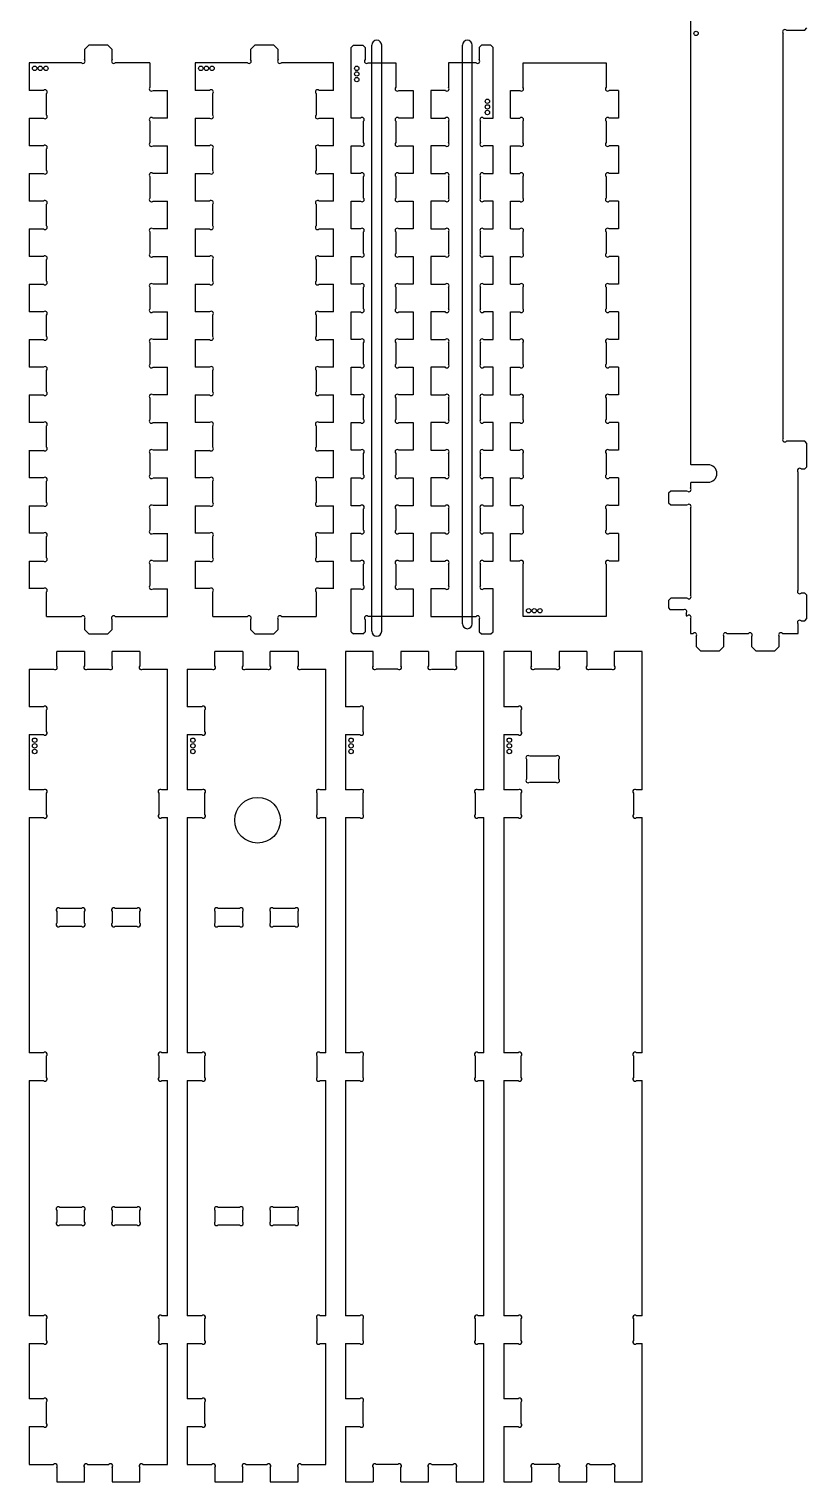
# Model space of a CAD drawing. Header units: inches. Extents: x 3.8 to 27, y 0.2 to 46.7.
# Drawn here: x 15.91 to 26.97, y 0.16 to 20.83 of the extents above; entities that cross this region are included whole.
import ezdxf

# ---------------------------------------------------------------- set-up
doc = ezdxf.new("R2010")
doc.units = ezdxf.units.IN
doc.header["$MEASUREMENT"] = 0

msp = doc.modelspace()

# ---------------------------------------------------------------- linework, layer by layer
at = {"color": 7, "linetype": 'Continuous', "lineweight": 25}
for p, q in [((25.315, 21.134), (25.315, 14.639)), ((26.635, 15.007), (26.635, 20.766)), ((26.679, 20.81), (26.94, 20.81)), ((26.94, 20.81), (26.971, 20.841)), ((16.759, 20.597), (16.697, 20.534)), ((16.697, 20.534), (16.697, 20.391)), ((17.028, 20.597), (16.759, 20.597)), ((17.09, 20.534), (17.028, 20.597)), ((17.09, 20.391), (17.09, 20.534)), ((19.121, 20.597), (19.059, 20.534)), ((19.059, 20.534), (19.059, 20.391)), ((19.39, 20.597), (19.121, 20.597)), ((19.453, 20.534), (19.39, 20.597)), ((19.453, 20.391), (19.453, 20.534)), ((20.521, 20.597), (20.49, 20.565)), ((20.49, 19.559), (20.49, 20.565)), ((20.521, 20.597), (20.656, 20.597)), ((20.687, 20.565), (20.656, 20.597)), ((20.687, 20.565), (20.687, 20.391)), ((22.341, 20.597), (22.31, 20.565)), ((22.31, 20.565), (22.31, 20.391)), ((22.475, 20.597), (22.341, 20.597)), ((22.507, 20.565), (22.475, 20.597)), ((22.507, 19.559), (22.507, 20.565)), ((15.909, 20.347), (15.909, 19.953)), ((16.653, 20.347), (15.909, 20.347)), ((17.628, 20.347), (17.135, 20.347)), ((17.628, 20.347), (17.628, 19.997)), ((19.015, 20.347), (18.272, 20.347)), ((18.272, 20.347), (18.272, 19.953)), ((20.24, 20.347), (19.497, 20.347)), ((20.24, 19.953), (20.24, 20.347)), ((20.731, 20.347), (21.123, 20.347)), ((21.123, 20.347), (21.123, 19.997)), ((21.873, 20.347), (21.873, 19.997)), ((22.266, 20.347), (21.873, 20.347)), ((22.934, 19.997), (22.934, 20.347)), ((22.934, 20.347), (24.115, 20.347)), ((24.115, 20.347), (24.115, 19.997)), ((15.91, 19.953), (15.909, 19.953)), ((16.116, 19.953), (15.91, 19.953)), ((15.91, 19.953), (15.91, 19.953)), ((16.159, 19.603), (16.159, 19.909)), ((17.672, 19.952), (17.877, 19.952)), ((17.877, 19.952), (17.877, 19.953)), ((17.877, 19.953), (17.878, 19.953)), ((17.878, 19.559), (17.878, 19.953)), ((18.272, 19.953), (18.272, 19.953)), ((18.272, 19.953), (18.272, 19.953)), ((18.478, 19.953), (18.272, 19.953)), ((18.522, 19.603), (18.522, 19.909)), ((19.99, 19.909), (19.99, 19.603)), ((20.24, 19.953), (20.034, 19.953)), ((20.24, 19.953), (20.24, 19.953)), ((20.24, 19.953), (20.24, 19.953)), ((21.168, 19.953), (21.373, 19.953)), ((21.373, 19.953), (21.373, 19.559)), ((21.623, 19.953), (21.623, 19.559)), ((21.829, 19.953), (21.623, 19.953)), ((22.757, 19.952), (22.89, 19.952)), ((22.757, 19.56), (22.757, 19.952)), ((24.291, 19.952), (24.158, 19.952)), ((24.291, 19.952), (24.291, 19.56)), ((15.909, 19.559), (15.91, 19.559)), ((15.909, 19.559), (15.909, 19.165)), ((15.91, 19.559), (15.91, 19.559)), ((15.91, 19.559), (16.116, 19.559)), ((17.628, 19.515), (17.628, 19.21)), ((17.877, 19.56), (17.672, 19.56)), ((17.877, 19.559), (17.877, 19.56)), ((17.878, 19.559), (17.877, 19.559)), ((18.272, 19.559), (18.272, 19.165)), ((18.272, 19.559), (18.272, 19.559)), ((18.272, 19.559), (18.478, 19.559)), ((18.272, 19.559), (18.272, 19.559)), ((20.034, 19.559), (20.24, 19.559)), ((20.24, 19.559), (20.24, 19.559)), ((20.24, 19.165), (20.24, 19.559)), ((20.24, 19.559), (20.24, 19.559)), ((20.623, 19.559), (20.49, 19.559)), ((20.667, 19.21), (20.667, 19.515)), ((21.123, 19.515), (21.123, 19.21)), ((21.373, 19.559), (21.168, 19.559)), ((21.623, 19.559), (21.829, 19.559)), ((21.873, 19.515), (21.873, 19.21)), ((22.33, 19.21), (22.33, 19.515)), ((22.374, 19.559), (22.507, 19.559)), ((22.757, 19.56), (22.89, 19.56)), ((22.934, 19.21), (22.934, 19.515)), ((24.115, 19.515), (24.115, 19.21)), ((24.291, 19.56), (24.158, 19.56)), ((15.91, 19.165), (15.909, 19.165)), ((16.116, 19.166), (15.91, 19.166)), ((15.91, 19.166), (15.91, 19.165)), ((16.159, 18.816), (16.159, 19.121)), ((17.672, 19.165), (17.877, 19.165)), ((17.877, 19.165), (17.877, 19.165)), ((17.877, 19.165), (17.878, 19.165)), ((17.878, 18.772), (17.878, 19.165)), ((18.478, 19.166), (18.272, 19.166)), ((18.272, 19.166), (18.272, 19.165)), ((18.272, 19.165), (18.272, 19.165)), ((18.522, 18.816), (18.522, 19.121)), ((19.99, 19.121), (19.99, 18.816)), ((20.24, 19.166), (20.034, 19.166)), ((20.24, 19.165), (20.24, 19.166)), ((20.24, 19.165), (20.24, 19.165)), ((20.49, 18.772), (20.49, 19.165)), ((20.49, 19.165), (20.623, 19.165)), ((21.168, 19.165), (21.373, 19.165)), ((21.373, 19.165), (21.373, 18.772)), ((21.623, 19.165), (21.623, 18.772)), ((21.829, 19.165), (21.623, 19.165)), ((22.507, 19.165), (22.374, 19.165)), ((22.507, 18.772), (22.507, 19.165)), ((22.757, 19.165), (22.89, 19.165)), ((22.757, 18.772), (22.757, 19.165)), ((24.291, 19.165), (24.158, 19.165)), ((24.291, 19.165), (24.291, 18.772)), ((15.909, 18.772), (15.91, 18.772)), ((15.909, 18.772), (15.909, 18.378)), ((15.91, 18.772), (15.91, 18.771)), ((15.91, 18.771), (16.116, 18.771)), ((17.628, 18.728), (17.628, 18.422)), ((17.877, 18.772), (17.672, 18.772)), ((17.878, 18.772), (17.877, 18.772)), ((17.877, 18.772), (17.877, 18.772)), ((18.272, 18.772), (18.272, 18.378)), ((18.272, 18.772), (18.272, 18.772)), ((18.272, 18.772), (18.272, 18.771)), ((18.272, 18.771), (18.478, 18.771)), ((20.034, 18.771), (20.24, 18.771)), ((20.24, 18.772), (20.24, 18.772)), ((20.24, 18.378), (20.24, 18.772)), ((20.24, 18.771), (20.24, 18.772)), ((20.623, 18.772), (20.49, 18.772)), ((20.667, 18.422), (20.667, 18.728)), ((21.123, 18.728), (21.123, 18.422)), ((21.373, 18.772), (21.168, 18.772)), ((21.623, 18.772), (21.829, 18.772)), ((21.873, 18.728), (21.873, 18.422)), ((22.33, 18.422), (22.33, 18.728)), ((22.374, 18.772), (22.507, 18.772)), ((22.757, 18.772), (22.89, 18.772)), ((22.934, 18.422), (22.934, 18.728)), ((24.115, 18.728), (24.115, 18.422)), ((24.291, 18.772), (24.158, 18.772)), ((15.91, 18.378), (15.909, 18.378)), ((16.116, 18.379), (15.91, 18.379)), ((15.91, 18.379), (15.91, 18.378)), ((16.159, 18.029), (16.159, 18.334)), ((17.672, 18.378), (17.877, 18.378)), ((17.877, 18.378), (17.877, 18.378)), ((17.877, 18.378), (17.878, 18.378)), ((17.878, 17.984), (17.878, 18.378)), ((18.478, 18.379), (18.272, 18.379)), ((18.272, 18.379), (18.272, 18.378)), ((18.272, 18.378), (18.272, 18.378)), ((18.522, 18.029), (18.522, 18.334)), ((19.99, 18.334), (19.99, 18.029)), ((20.24, 18.379), (20.034, 18.379)), ((20.24, 18.378), (20.24, 18.379)), ((20.24, 18.378), (20.24, 18.378)), ((20.49, 18.378), (20.623, 18.378)), ((20.49, 17.984), (20.49, 18.378)), ((21.168, 18.378), (21.373, 18.378)), ((21.373, 18.378), (21.373, 17.984)), ((21.623, 18.378), (21.623, 17.984)), ((21.829, 18.378), (21.623, 18.378)), ((22.507, 18.378), (22.374, 18.378)), ((22.507, 17.984), (22.507, 18.378)), ((22.757, 18.378), (22.89, 18.378)), ((22.757, 17.985), (22.757, 18.378)), ((24.291, 18.378), (24.158, 18.378)), ((24.291, 18.378), (24.291, 17.985)), ((15.909, 17.984), (15.91, 17.984)), ((15.909, 17.984), (15.909, 17.591)), ((15.91, 17.984), (15.91, 17.984)), ((15.91, 17.984), (16.116, 17.984)), ((17.877, 17.985), (17.672, 17.985)), ((17.877, 17.984), (17.877, 17.985)), ((17.878, 17.984), (17.877, 17.984)), ((18.272, 17.984), (18.272, 17.591)), ((18.272, 17.984), (18.272, 17.984)), ((18.272, 17.984), (18.478, 17.984)), ((18.272, 17.984), (18.272, 17.984)), ((20.034, 17.984), (20.24, 17.984)), ((20.24, 17.984), (20.24, 17.984)), ((20.24, 17.591), (20.24, 17.984)), ((20.24, 17.984), (20.24, 17.984)), ((20.623, 17.984), (20.49, 17.984)), ((21.373, 17.984), (21.168, 17.984)), ((21.623, 17.984), (21.829, 17.984)), ((22.374, 17.984), (22.507, 17.984)), ((22.757, 17.985), (22.89, 17.985)), ((24.291, 17.985), (24.158, 17.985)), ((17.628, 17.94), (17.628, 17.635)), ((20.667, 17.635), (20.667, 17.94)), ((21.123, 17.94), (21.123, 17.635)), ((21.873, 17.94), (21.873, 17.635)), ((22.33, 17.635), (22.33, 17.94)), ((22.934, 17.635), (22.934, 17.94)), ((24.115, 17.94), (24.115, 17.635)), ((15.91, 17.591), (15.909, 17.591)), ((16.116, 17.591), (15.91, 17.591)), ((15.91, 17.591), (15.91, 17.591)), ((17.672, 17.59), (17.877, 17.59)), ((17.877, 17.59), (17.877, 17.591)), ((17.877, 17.591), (17.878, 17.591)), ((17.878, 17.197), (17.878, 17.591)), ((18.478, 17.591), (18.272, 17.591)), ((18.272, 17.591), (18.272, 17.591)), ((18.272, 17.591), (18.272, 17.591)), ((20.24, 17.591), (20.034, 17.591)), ((20.24, 17.591), (20.24, 17.591)), ((20.24, 17.591), (20.24, 17.591)), ((20.49, 17.197), (20.49, 17.591)), ((20.49, 17.591), (20.623, 17.591)), ((21.168, 17.591), (21.373, 17.591)), ((21.373, 17.591), (21.373, 17.197)), ((21.623, 17.591), (21.623, 17.197)), ((21.829, 17.591), (21.623, 17.591)), ((22.507, 17.591), (22.374, 17.591)), ((22.507, 17.197), (22.507, 17.591)), ((22.757, 17.59), (22.89, 17.59)), ((22.757, 17.197), (22.757, 17.59)), ((24.291, 17.59), (24.158, 17.59)), ((24.291, 17.59), (24.291, 17.197)), ((16.159, 17.241), (16.159, 17.546)), ((18.522, 17.241), (18.522, 17.546)), ((19.99, 17.546), (19.99, 17.241)), ((15.909, 17.197), (15.91, 17.197)), ((15.909, 17.197), (15.909, 16.803)), ((15.91, 17.197), (15.91, 17.196)), ((15.91, 17.196), (16.116, 17.196)), ((17.628, 17.153), (17.628, 16.847)), ((17.877, 17.197), (17.672, 17.197)), ((17.878, 17.197), (17.877, 17.197)), ((17.877, 17.197), (17.877, 17.197)), ((18.272, 17.197), (18.272, 16.803)), ((18.272, 17.197), (18.272, 17.197)), ((18.272, 17.197), (18.272, 17.196)), ((18.272, 17.196), (18.478, 17.196)), ((20.034, 17.196), (20.24, 17.196)), ((20.24, 16.803), (20.24, 17.197)), ((20.24, 17.196), (20.24, 17.197)), ((20.24, 17.197), (20.24, 17.197)), ((20.623, 17.197), (20.49, 17.197)), ((20.667, 16.847), (20.667, 17.153)), ((21.123, 17.153), (21.123, 16.847)), ((21.373, 17.197), (21.168, 17.197)), ((21.623, 17.197), (21.829, 17.197)), ((21.873, 17.153), (21.873, 16.847)), ((22.33, 16.847), (22.33, 17.153)), ((22.374, 17.197), (22.507, 17.197)), ((22.757, 17.197), (22.89, 17.197)), ((22.934, 16.847), (22.934, 17.153)), ((24.115, 17.153), (24.115, 16.847)), ((24.291, 17.197), (24.158, 17.197)), ((15.91, 16.803), (15.909, 16.803)), ((15.91, 16.804), (15.91, 16.803)), ((16.116, 16.804), (15.91, 16.804)), ((16.159, 16.454), (16.159, 16.759)), ((17.672, 16.803), (17.877, 16.803)), ((17.877, 16.803), (17.878, 16.803)), ((17.877, 16.803), (17.877, 16.803)), ((17.878, 16.41), (17.878, 16.803)), ((18.478, 16.804), (18.272, 16.804)), ((18.272, 16.804), (18.272, 16.803)), ((18.272, 16.803), (18.272, 16.803)), ((18.522, 16.454), (18.522, 16.759)), ((19.99, 16.759), (19.99, 16.454)), ((20.24, 16.804), (20.034, 16.804)), ((20.24, 16.803), (20.24, 16.804)), ((20.24, 16.803), (20.24, 16.803)), ((20.49, 16.803), (20.623, 16.803)), ((20.49, 16.41), (20.49, 16.803)), ((21.168, 16.803), (21.373, 16.803)), ((21.373, 16.803), (21.373, 16.41)), ((21.623, 16.803), (21.623, 16.41)), ((21.829, 16.803), (21.623, 16.803)), ((22.507, 16.803), (22.374, 16.803)), ((22.507, 16.41), (22.507, 16.803)), ((22.757, 16.803), (22.89, 16.803)), ((22.757, 16.41), (22.757, 16.803)), ((24.291, 16.803), (24.158, 16.803)), ((24.291, 16.803), (24.291, 16.41)), ((15.909, 16.41), (15.909, 16.016)), ((15.909, 16.41), (15.91, 16.41)), ((15.91, 16.41), (15.91, 16.409)), ((15.91, 16.409), (16.116, 16.409)), ((17.628, 16.365), (17.628, 16.06)), ((17.877, 16.41), (17.672, 16.41)), ((17.877, 16.41), (17.877, 16.41)), ((17.878, 16.41), (17.877, 16.41)), ((18.272, 16.41), (18.272, 16.016)), ((18.272, 16.41), (18.272, 16.41)), ((18.272, 16.41), (18.272, 16.409)), ((18.272, 16.409), (18.478, 16.409)), ((20.034, 16.409), (20.24, 16.409)), ((20.24, 16.41), (20.24, 16.41)), ((20.24, 16.016), (20.24, 16.41)), ((20.24, 16.409), (20.24, 16.41)), ((20.623, 16.41), (20.49, 16.41)), ((20.667, 16.06), (20.667, 16.365)), ((21.123, 16.365), (21.123, 16.06)), ((21.373, 16.41), (21.168, 16.41)), ((21.623, 16.41), (21.829, 16.41)), ((21.873, 16.365), (21.873, 16.06)), ((22.33, 16.06), (22.33, 16.365)), ((22.374, 16.41), (22.507, 16.41)), ((22.757, 16.41), (22.89, 16.41)), ((22.934, 16.06), (22.934, 16.365)), ((24.115, 16.365), (24.115, 16.06)), ((24.291, 16.41), (24.158, 16.41)), ((15.91, 16.016), (15.909, 16.016)), ((16.116, 16.016), (15.91, 16.016)), ((15.91, 16.016), (15.91, 16.016)), ((16.159, 15.666), (16.159, 15.972)), ((17.672, 16.015), (17.877, 16.015)), ((17.877, 16.015), (17.877, 16.016)), ((17.877, 16.016), (17.878, 16.016)), ((17.878, 15.622), (17.878, 16.016)), ((18.272, 16.016), (18.272, 16.016)), ((18.478, 16.016), (18.272, 16.016)), ((18.272, 16.016), (18.272, 16.016)), ((18.522, 15.666), (18.522, 15.972)), ((19.99, 15.972), (19.99, 15.666)), ((20.24, 16.016), (20.034, 16.016)), ((20.24, 16.016), (20.24, 16.016)), ((20.24, 16.016), (20.24, 16.016)), ((20.49, 16.016), (20.623, 16.016)), ((20.49, 15.622), (20.49, 16.016)), ((21.168, 16.016), (21.373, 16.016)), ((21.373, 16.016), (21.373, 15.622)), ((21.623, 16.016), (21.623, 15.622)), ((21.829, 16.016), (21.623, 16.016)), ((22.507, 16.016), (22.374, 16.016)), ((22.507, 15.622), (22.507, 16.016)), ((22.757, 16.015), (22.89, 16.015)), ((22.757, 15.623), (22.757, 16.015)), ((24.291, 16.015), (24.158, 16.015)), ((24.291, 16.015), (24.291, 15.623)), ((15.909, 15.622), (15.91, 15.622)), ((15.909, 15.622), (15.909, 15.228)), ((15.91, 15.622), (15.91, 15.622)), ((15.91, 15.622), (16.116, 15.622)), ((17.628, 15.578), (17.628, 15.273)), ((17.877, 15.623), (17.672, 15.623)), ((17.877, 15.622), (17.877, 15.623)), ((17.878, 15.622), (17.877, 15.622)), ((18.272, 15.622), (18.272, 15.228)), ((18.272, 15.622), (18.272, 15.622)), ((18.272, 15.622), (18.272, 15.622)), ((18.272, 15.622), (18.478, 15.622)), ((20.034, 15.622), (20.24, 15.622)), ((20.24, 15.622), (20.24, 15.622)), ((20.24, 15.228), (20.24, 15.622)), ((20.24, 15.622), (20.24, 15.622)), ((20.623, 15.622), (20.49, 15.622)), ((20.667, 15.273), (20.667, 15.578)), ((21.123, 15.578), (21.123, 15.273)), ((21.373, 15.622), (21.168, 15.622)), ((21.623, 15.622), (21.829, 15.622)), ((21.873, 15.578), (21.873, 15.273)), ((22.33, 15.273), (22.33, 15.578)), ((22.374, 15.622), (22.507, 15.622)), ((22.757, 15.623), (22.89, 15.623)), ((22.934, 15.273), (22.934, 15.578)), ((24.115, 15.578), (24.115, 15.273)), ((24.291, 15.623), (24.158, 15.623)), ((15.91, 15.228), (15.909, 15.228)), ((16.116, 15.229), (15.91, 15.229)), ((15.91, 15.229), (15.91, 15.228)), ((16.159, 14.879), (16.159, 15.184)), ((17.672, 15.228), (17.877, 15.228)), ((17.877, 15.228), (17.877, 15.228)), ((17.877, 15.228), (17.878, 15.228)), ((17.878, 14.835), (17.878, 15.228)), ((18.478, 15.229), (18.272, 15.229)), ((18.272, 15.229), (18.272, 15.228)), ((18.272, 15.228), (18.272, 15.228)), ((18.522, 14.879), (18.522, 15.184)), ((19.99, 15.184), (19.99, 14.879)), ((20.24, 15.229), (20.034, 15.229)), ((20.24, 15.228), (20.24, 15.229)), ((20.24, 15.228), (20.24, 15.228)), ((20.49, 14.835), (20.49, 15.228)), ((20.49, 15.228), (20.623, 15.228)), ((21.168, 15.228), (21.373, 15.228)), ((21.373, 15.228), (21.373, 14.835)), ((21.623, 15.228), (21.623, 14.835)), ((21.829, 15.228), (21.623, 15.228)), ((22.507, 15.228), (22.374, 15.228)), ((22.507, 14.835), (22.507, 15.228)), ((22.757, 15.228), (22.89, 15.228)), ((22.757, 14.835), (22.757, 15.228)), ((24.291, 15.228), (24.158, 15.228)), ((24.291, 15.228), (24.291, 14.835)), ((26.94, 14.963), (26.679, 14.963)), ((26.971, 14.932), (26.94, 14.963)), ((26.971, 14.6), (26.971, 14.932)), ((15.909, 14.835), (15.91, 14.835)), ((15.909, 14.835), (15.909, 14.441)), ((15.91, 14.835), (15.91, 14.834)), ((15.91, 14.834), (16.116, 14.834)), ((17.628, 14.791), (17.628, 14.485)), ((17.877, 14.835), (17.672, 14.835)), ((17.878, 14.835), (17.877, 14.835)), ((17.877, 14.835), (17.877, 14.835)), ((18.272, 14.835), (18.272, 14.441)), ((18.272, 14.835), (18.272, 14.835)), ((18.272, 14.835), (18.272, 14.834)), ((18.272, 14.834), (18.478, 14.834)), ((20.034, 14.834), (20.24, 14.834)), ((20.24, 14.835), (20.24, 14.835)), ((20.24, 14.441), (20.24, 14.835)), ((20.24, 14.834), (20.24, 14.835)), ((20.623, 14.835), (20.49, 14.835)), ((20.667, 14.485), (20.667, 14.791)), ((21.123, 14.791), (21.123, 14.485)), ((21.373, 14.835), (21.168, 14.835)), ((21.623, 14.835), (21.829, 14.835)), ((21.873, 14.791), (21.873, 14.485)), ((22.33, 14.485), (22.33, 14.791)), ((22.374, 14.835), (22.507, 14.835)), ((22.757, 14.835), (22.89, 14.835)), ((22.934, 14.485), (22.934, 14.791)), ((24.115, 14.791), (24.115, 14.485)), ((24.291, 14.835), (24.158, 14.835)), ((25.565, 14.629), (25.325, 14.629)), ((26.846, 12.847), (26.846, 14.525)), ((26.89, 14.569), (26.94, 14.569)), ((26.94, 14.569), (26.971, 14.6)), ((15.91, 14.441), (15.909, 14.441)), ((16.116, 14.442), (15.91, 14.442)), ((15.91, 14.442), (15.91, 14.441)), ((16.159, 14.092), (16.159, 14.397)), ((17.672, 14.441), (17.877, 14.441)), ((17.877, 14.441), (17.877, 14.441)), ((17.877, 14.441), (17.878, 14.441)), ((17.878, 14.047), (17.878, 14.441)), ((18.478, 14.442), (18.272, 14.442)), ((18.272, 14.442), (18.272, 14.441)), ((18.272, 14.441), (18.272, 14.441)), ((18.522, 14.092), (18.522, 14.397)), ((19.99, 14.397), (19.99, 14.092)), ((20.24, 14.442), (20.034, 14.442)), ((20.24, 14.441), (20.24, 14.442)), ((20.24, 14.441), (20.24, 14.441)), ((20.49, 14.047), (20.49, 14.441)), ((20.49, 14.441), (20.623, 14.441)), ((21.168, 14.441), (21.373, 14.441)), ((21.373, 14.441), (21.373, 14.047)), ((21.623, 14.441), (21.623, 14.047)), ((21.829, 14.441), (21.623, 14.441)), ((22.507, 14.441), (22.374, 14.441)), ((22.507, 14.047), (22.507, 14.441)), ((22.757, 14.441), (22.89, 14.441)), ((22.757, 14.048), (22.757, 14.441)), ((24.291, 14.441), (24.158, 14.441)), ((24.291, 14.441), (24.291, 14.048)), ((25.315, 14.369), (25.315, 14.299)), ((25.325, 14.379), (25.565, 14.379)), ((25.034, 14.254), (25.003, 14.223)), ((25.003, 14.223), (25.003, 14.089)), ((25.003, 14.089), (25.034, 14.058)), ((25.27, 14.254), (25.034, 14.254)), ((25.034, 14.058), (25.27, 14.058)), ((15.909, 14.047), (15.91, 14.047)), ((15.909, 14.047), (15.909, 13.654)), ((15.91, 14.047), (15.91, 14.047)), ((15.91, 14.047), (16.116, 14.047)), ((17.628, 14.003), (17.628, 13.698)), ((17.877, 14.048), (17.672, 14.048)), ((17.877, 14.047), (17.877, 14.048)), ((17.878, 14.047), (17.877, 14.047)), ((18.272, 14.047), (18.272, 13.654)), ((18.272, 14.047), (18.272, 14.047)), ((18.272, 14.047), (18.272, 14.047)), ((18.272, 14.047), (18.478, 14.047)), ((20.034, 14.047), (20.24, 14.047)), ((20.24, 14.047), (20.24, 14.047)), ((20.24, 13.654), (20.24, 14.047)), ((20.24, 14.047), (20.24, 14.047)), ((20.623, 14.047), (20.49, 14.047)), ((20.667, 13.698), (20.667, 14.003)), ((21.123, 14.003), (21.123, 13.698)), ((21.373, 14.047), (21.168, 14.047)), ((21.623, 14.047), (21.829, 14.047)), ((21.873, 14.003), (21.873, 13.698)), ((22.33, 13.698), (22.33, 14.003)), ((22.374, 14.047), (22.507, 14.047)), ((22.757, 14.048), (22.89, 14.048)), ((22.934, 13.698), (22.934, 14.003)), ((24.115, 14.003), (24.115, 13.698)), ((24.291, 14.048), (24.158, 14.048)), ((25.315, 14.013), (25.315, 12.775)), ((15.91, 13.654), (15.909, 13.654)), ((15.91, 13.654), (15.91, 13.654)), ((16.116, 13.654), (15.91, 13.654)), ((17.672, 13.653), (17.877, 13.653)), ((17.877, 13.653), (17.877, 13.654)), ((17.877, 13.654), (17.878, 13.654)), ((17.878, 13.26), (17.878, 13.654)), ((18.272, 13.654), (18.272, 13.654)), ((18.272, 13.654), (18.272, 13.654)), ((18.478, 13.654), (18.272, 13.654)), ((20.24, 13.654), (20.034, 13.654)), ((20.24, 13.654), (20.24, 13.654)), ((20.24, 13.654), (20.24, 13.654)), ((20.49, 13.26), (20.49, 13.654)), ((20.49, 13.654), (20.623, 13.654)), ((21.168, 13.654), (21.373, 13.654)), ((21.373, 13.654), (21.373, 13.26)), ((21.623, 13.654), (21.623, 13.26)), ((21.829, 13.654), (21.623, 13.654)), ((22.507, 13.654), (22.374, 13.654)), ((22.507, 13.26), (22.507, 13.654)), ((22.757, 13.653), (22.89, 13.653)), ((22.757, 13.26), (22.757, 13.653)), ((24.291, 13.653), (24.158, 13.653)), ((24.291, 13.653), (24.291, 13.26)), ((16.159, 13.304), (16.159, 13.609)), ((18.522, 13.304), (18.522, 13.609)), ((19.99, 13.609), (19.99, 13.304)), ((15.909, 13.26), (15.91, 13.26)), ((15.909, 13.26), (15.909, 12.866)), ((15.91, 13.26), (15.91, 13.259)), ((15.91, 13.259), (16.116, 13.259)), ((17.877, 13.26), (17.672, 13.26)), ((17.878, 13.26), (17.877, 13.26)), ((17.877, 13.26), (17.877, 13.26)), ((18.272, 13.26), (18.272, 12.866)), ((18.272, 13.26), (18.272, 13.26)), ((18.272, 13.26), (18.272, 13.259)), ((18.272, 13.259), (18.478, 13.259)), ((20.034, 13.259), (20.24, 13.259)), ((20.24, 13.26), (20.24, 13.26)), ((20.24, 12.866), (20.24, 13.26)), ((20.24, 13.259), (20.24, 13.26)), ((20.623, 13.26), (20.49, 13.26)), ((21.373, 13.26), (21.168, 13.26)), ((21.623, 13.26), (21.829, 13.26)), ((22.374, 13.26), (22.507, 13.26)), ((22.889, 13.26), (22.757, 13.26)), ((24.291, 13.26), (24.159, 13.26)), ((17.628, 13.216), (17.628, 12.91)), ((20.667, 12.91), (20.667, 13.216)), ((21.123, 13.216), (21.123, 12.91)), ((21.873, 13.216), (21.873, 12.91)), ((22.33, 12.91), (22.33, 13.216)), ((22.934, 12.473), (22.934, 13.216)), ((24.115, 13.216), (24.115, 12.473)), ((15.91, 12.866), (15.909, 12.866)), ((16.116, 12.867), (15.91, 12.867)), ((15.91, 12.867), (15.91, 12.866)), ((16.159, 12.473), (16.159, 12.822)), ((17.672, 12.866), (17.877, 12.866)), ((17.877, 12.866), (17.877, 12.866)), ((17.877, 12.866), (17.878, 12.866)), ((17.878, 12.473), (17.878, 12.866)), ((18.478, 12.867), (18.272, 12.867)), ((18.272, 12.867), (18.272, 12.866)), ((18.272, 12.866), (18.272, 12.866)), ((18.522, 12.473), (18.522, 12.822)), ((19.99, 12.822), (19.99, 12.473)), ((20.24, 12.867), (20.034, 12.867)), ((20.24, 12.866), (20.24, 12.867)), ((20.24, 12.866), (20.24, 12.866)), ((20.49, 12.254), (20.49, 12.866)), ((20.49, 12.866), (20.623, 12.866)), ((21.168, 12.866), (21.373, 12.866)), ((21.373, 12.866), (21.373, 12.473)), ((21.623, 12.866), (21.623, 12.473)), ((21.829, 12.866), (21.623, 12.866)), ((22.507, 12.866), (22.374, 12.866)), ((22.507, 12.254), (22.507, 12.866)), ((25.034, 12.731), (25.003, 12.7)), ((25.003, 12.7), (25.003, 12.592)), ((25.27, 12.731), (25.034, 12.731)), ((26.94, 12.803), (26.89, 12.803)), ((26.971, 12.772), (26.94, 12.803)), ((26.971, 12.44), (26.971, 12.772)), ((16.159, 12.473), (16.653, 12.473)), ((16.697, 12.428), (16.697, 12.285)), ((17.09, 12.285), (17.09, 12.428)), ((17.135, 12.473), (17.878, 12.473)), ((18.522, 12.473), (19.015, 12.473)), ((19.059, 12.428), (19.059, 12.285)), ((19.453, 12.285), (19.453, 12.428)), ((19.497, 12.473), (19.99, 12.473)), ((20.687, 12.428), (20.687, 12.254)), ((21.373, 12.473), (20.731, 12.473)), ((21.623, 12.473), (22.266, 12.473)), ((22.31, 12.428), (22.31, 12.254)), ((24.115, 12.473), (22.934, 12.473)), ((25.003, 12.592), (25.028, 12.567)), ((25.217, 12.567), (25.028, 12.567)), ((25.253, 12.516), (25.253, 12.481)), ((25.253, 12.481), (25.27, 12.481)), ((25.315, 12.437), (25.315, 12.231)), ((26.89, 12.409), (26.94, 12.409)), ((26.94, 12.409), (26.971, 12.44)), ((16.697, 12.285), (16.759, 12.223)), ((16.759, 12.223), (17.028, 12.223)), ((17.028, 12.223), (17.09, 12.285)), ((19.059, 12.285), (19.121, 12.223)), ((19.121, 12.223), (19.39, 12.223)), ((19.39, 12.223), (19.453, 12.285)), ((20.49, 12.254), (20.521, 12.223)), ((20.656, 12.223), (20.521, 12.223)), ((20.656, 12.223), (20.687, 12.254)), ((22.31, 12.254), (22.341, 12.223)), ((22.341, 12.223), (22.475, 12.223)), ((22.475, 12.223), (22.507, 12.254)), ((25.315, 12.231), (25.352, 12.231)), ((25.834, 12.231), (26.14, 12.231)), ((26.622, 12.231), (26.846, 12.231)), ((26.846, 12.231), (26.846, 12.365)), ((25.396, 12.187), (25.396, 12.044)), ((25.396, 12.044), (25.459, 11.981)), ((25.728, 11.981), (25.79, 12.044)), ((25.79, 12.044), (25.79, 12.187)), ((26.184, 12.187), (26.184, 12.044)), ((26.184, 12.044), (26.246, 11.981)), ((26.515, 11.981), (26.577, 12.044)), ((26.577, 12.044), (26.577, 12.187)), ((16.303, 11.767), (16.303, 11.973)), ((16.697, 11.973), (16.303, 11.973)), ((16.697, 11.973), (16.697, 11.767)), ((17.09, 11.767), (17.09, 11.973)), ((17.484, 11.973), (17.09, 11.973)), ((17.484, 11.973), (17.484, 11.767)), ((18.553, 11.767), (18.553, 11.973)), ((18.947, 11.973), (18.553, 11.973)), ((18.947, 11.973), (18.947, 11.767)), ((19.34, 11.767), (19.34, 11.973)), ((19.734, 11.973), (19.34, 11.973)), ((19.734, 11.973), (19.734, 11.767)), ((20.409, 11.973), (20.409, 11.185)), ((20.803, 11.973), (20.409, 11.973)), ((20.803, 11.767), (20.803, 11.973)), ((21.59, 11.973), (21.197, 11.973)), ((21.197, 11.973), (21.197, 11.767)), ((21.59, 11.973), (21.59, 11.767)), ((22.378, 11.973), (21.984, 11.973)), ((21.984, 11.767), (21.984, 11.973)), ((22.378, 10.004), (22.378, 11.973)), ((22.659, 11.973), (22.659, 11.185)), ((23.053, 11.973), (22.659, 11.973)), ((23.053, 11.767), (23.053, 11.973)), ((23.447, 11.973), (23.447, 11.767)), ((23.84, 11.973), (23.447, 11.973)), ((23.84, 11.973), (23.84, 11.767)), ((24.234, 11.767), (24.234, 11.973)), ((24.628, 11.973), (24.234, 11.973)), ((24.628, 10.004), (24.628, 11.973)), ((25.459, 11.981), (25.728, 11.981)), ((26.246, 11.981), (26.515, 11.981)), ((15.909, 11.723), (15.909, 11.185)), ((15.909, 11.723), (16.259, 11.723)), ((16.741, 11.723), (17.046, 11.723)), ((17.528, 11.723), (17.878, 11.723)), ((17.878, 10.004), (17.878, 11.723)), ((18.159, 11.723), (18.159, 11.185)), ((18.159, 11.723), (18.509, 11.723)), ((18.991, 11.723), (19.296, 11.723)), ((19.778, 11.723), (20.128, 11.723)), ((20.128, 10.004), (20.128, 11.723)), ((21.153, 11.723), (20.847, 11.723)), ((21.635, 11.723), (21.94, 11.723)), ((23.403, 11.723), (23.097, 11.723)), ((23.885, 11.723), (24.19, 11.723)), ((16.115, 11.185), (15.909, 11.185)), ((18.365, 11.185), (18.159, 11.185)), ((20.615, 11.185), (20.409, 11.185)), ((22.865, 11.185), (22.659, 11.185)), ((16.159, 10.836), (16.159, 11.141)), ((18.409, 10.836), (18.409, 11.141)), ((20.659, 10.836), (20.659, 11.141)), ((22.909, 10.836), (22.909, 11.141)), ((15.909, 10.791), (15.909, 10.004)), ((15.909, 10.791), (16.115, 10.791)), ((18.159, 10.791), (18.159, 10.004)), ((18.159, 10.791), (18.365, 10.791)), ((20.409, 10.791), (20.409, 10.004)), ((20.409, 10.791), (20.615, 10.791)), ((22.659, 10.791), (22.659, 10.004)), ((22.659, 10.791), (22.865, 10.791)), ((22.984, 10.44), (22.984, 10.159)), ((23.4, 10.485), (23.029, 10.485)), ((23.444, 10.159), (23.444, 10.44)), ((16.115, 10.004), (15.909, 10.004)), ((16.159, 9.655), (16.159, 9.96)), ((17.753, 9.96), (17.753, 9.655)), ((17.878, 10.004), (17.797, 10.004)), ((18.365, 10.004), (18.159, 10.004)), ((18.409, 9.655), (18.409, 9.96)), ((20.003, 9.96), (20.003, 9.655)), ((20.128, 10.004), (20.047, 10.004)), ((20.615, 10.004), (20.409, 10.004)), ((20.659, 9.655), (20.659, 9.96)), ((22.253, 9.96), (22.253, 9.655)), ((22.378, 10.004), (22.297, 10.004)), ((22.865, 10.004), (22.659, 10.004)), ((22.909, 9.655), (22.909, 9.96)), ((23.029, 10.115), (23.4, 10.115)), ((24.503, 9.96), (24.503, 9.655)), ((24.628, 10.004), (24.547, 10.004)), ((15.909, 9.61), (15.909, 6.264)), ((15.909, 9.61), (16.115, 9.61)), ((17.797, 9.61), (17.878, 9.61)), ((17.878, 6.264), (17.878, 9.61)), ((18.159, 9.61), (18.159, 6.264)), ((18.159, 9.61), (18.365, 9.61)), ((20.047, 9.61), (20.128, 9.61)), ((20.128, 6.264), (20.128, 9.61)), ((20.409, 9.61), (20.409, 6.264)), ((20.409, 9.61), (20.615, 9.61)), ((22.297, 9.61), (22.378, 9.61)), ((22.378, 6.264), (22.378, 9.61)), ((22.659, 9.61), (22.659, 6.264)), ((22.659, 9.61), (22.865, 9.61)), ((24.547, 9.61), (24.628, 9.61)), ((24.628, 6.264), (24.628, 9.61)), ((16.303, 8.273), (16.303, 8.111)), ((16.653, 8.317), (16.347, 8.317)), ((16.697, 8.111), (16.697, 8.273)), ((17.09, 8.273), (17.09, 8.111)), ((17.44, 8.317), (17.135, 8.317)), ((17.484, 8.111), (17.484, 8.273)), ((18.553, 8.273), (18.553, 8.111)), ((18.903, 8.317), (18.597, 8.317)), ((18.947, 8.111), (18.947, 8.273)), ((19.34, 8.273), (19.34, 8.111)), ((19.69, 8.317), (19.385, 8.317)), ((19.734, 8.111), (19.734, 8.273)), ((16.347, 8.067), (16.653, 8.067)), ((17.135, 8.067), (17.44, 8.067)), ((18.597, 8.067), (18.903, 8.067)), ((19.385, 8.067), (19.69, 8.067)), ((16.115, 6.264), (15.909, 6.264)), ((16.159, 5.914), (16.159, 6.22)), ((17.753, 6.22), (17.753, 5.914)), ((17.878, 6.264), (17.797, 6.264)), ((18.365, 6.264), (18.159, 6.264)), ((18.409, 5.914), (18.409, 6.22)), ((20.003, 6.22), (20.003, 5.914)), ((20.128, 6.264), (20.047, 6.264)), ((20.615, 6.264), (20.409, 6.264)), ((20.659, 5.914), (20.659, 6.22)), ((22.253, 6.22), (22.253, 5.914)), ((22.378, 6.264), (22.297, 6.264)), ((22.865, 6.264), (22.659, 6.264)), ((22.909, 5.914), (22.909, 6.22)), ((24.503, 6.22), (24.503, 5.914)), ((24.628, 6.264), (24.547, 6.264)), ((15.909, 5.87), (15.909, 2.524)), ((15.909, 5.87), (16.115, 5.87)), ((17.797, 5.87), (17.878, 5.87)), ((17.878, 2.524), (17.878, 5.87)), ((18.159, 5.87), (18.159, 2.524)), ((18.159, 5.87), (18.365, 5.87)), ((20.047, 5.87), (20.128, 5.87)), ((20.128, 2.524), (20.128, 5.87)), ((20.409, 5.87), (20.409, 2.524)), ((20.409, 5.87), (20.615, 5.87)), ((22.297, 5.87), (22.378, 5.87)), ((22.378, 2.524), (22.378, 5.87)), ((22.659, 5.87), (22.659, 2.524)), ((22.659, 5.87), (22.865, 5.87)), ((24.547, 5.87), (24.628, 5.87)), ((24.628, 2.524), (24.628, 5.87)), ((16.303, 4.023), (16.303, 3.861)), ((16.653, 4.067), (16.347, 4.067)), ((16.697, 3.861), (16.697, 4.023)), ((17.09, 4.023), (17.09, 3.861)), ((17.44, 4.067), (17.135, 4.067)), ((17.484, 3.861), (17.484, 4.023)), ((18.553, 4.023), (18.553, 3.861)), ((18.903, 4.067), (18.597, 4.067)), ((18.947, 3.861), (18.947, 4.023)), ((19.34, 4.023), (19.34, 3.861)), ((19.69, 4.067), (19.385, 4.067)), ((19.734, 3.861), (19.734, 4.023)), ((16.347, 3.817), (16.653, 3.817)), ((17.135, 3.817), (17.44, 3.817)), ((18.597, 3.817), (18.903, 3.817)), ((19.385, 3.817), (19.69, 3.817)), ((16.115, 2.524), (15.909, 2.524)), ((17.878, 2.524), (17.797, 2.524)), ((18.365, 2.524), (18.159, 2.524)), ((20.128, 2.524), (20.047, 2.524)), ((20.615, 2.524), (20.409, 2.524)), ((22.378, 2.524), (22.297, 2.524)), ((22.865, 2.524), (22.659, 2.524)), ((24.628, 2.524), (24.547, 2.524)), ((16.159, 2.174), (16.159, 2.48)), ((17.753, 2.48), (17.753, 2.174)), ((18.409, 2.174), (18.409, 2.48)), ((20.003, 2.48), (20.003, 2.174)), ((20.659, 2.174), (20.659, 2.48)), ((22.253, 2.48), (22.253, 2.174)), ((22.909, 2.174), (22.909, 2.48)), ((24.503, 2.48), (24.503, 2.174)), ((15.909, 2.13), (15.909, 1.343)), ((15.909, 2.13), (16.115, 2.13)), ((17.797, 2.13), (17.878, 2.13)), ((17.878, 0.411), (17.878, 2.13)), ((18.159, 2.13), (18.159, 1.343)), ((18.159, 2.13), (18.365, 2.13)), ((20.047, 2.13), (20.128, 2.13)), ((20.128, 0.411), (20.128, 2.13)), ((20.409, 2.13), (20.409, 1.343)), ((20.409, 2.13), (20.615, 2.13)), ((22.297, 2.13), (22.378, 2.13)), ((22.378, 0.161), (22.378, 2.13)), ((22.659, 2.13), (22.659, 1.343)), ((22.659, 2.13), (22.865, 2.13)), ((24.547, 2.13), (24.628, 2.13)), ((24.628, 0.161), (24.628, 2.13)), ((16.115, 1.343), (15.909, 1.343)), ((16.159, 0.993), (16.159, 1.298)), ((18.365, 1.343), (18.159, 1.343)), ((18.409, 0.993), (18.409, 1.298)), ((20.615, 1.343), (20.409, 1.343)), ((20.659, 0.993), (20.659, 1.298)), ((22.865, 1.343), (22.659, 1.343)), ((22.909, 0.993), (22.909, 1.298)), ((15.909, 0.949), (15.909, 0.411)), ((15.909, 0.949), (16.115, 0.949)), ((18.159, 0.949), (18.159, 0.411)), ((18.159, 0.949), (18.365, 0.949)), ((20.409, 0.949), (20.409, 0.161)), ((20.409, 0.949), (20.615, 0.949)), ((22.659, 0.949), (22.659, 0.161)), ((22.659, 0.949), (22.865, 0.949)), ((15.909, 0.411), (16.259, 0.411)), ((16.303, 0.367), (16.303, 0.161)), ((16.697, 0.161), (16.697, 0.367)), ((16.741, 0.411), (17.046, 0.411)), ((17.09, 0.367), (17.09, 0.161)), ((17.484, 0.161), (17.484, 0.367)), ((17.528, 0.411), (17.878, 0.411)), ((18.159, 0.411), (18.509, 0.411)), ((18.553, 0.367), (18.553, 0.161)), ((18.947, 0.161), (18.947, 0.367)), ((18.991, 0.411), (19.296, 0.411)), ((19.34, 0.367), (19.34, 0.161)), ((19.734, 0.161), (19.734, 0.367)), ((19.778, 0.411), (20.128, 0.411)), ((20.803, 0.367), (20.803, 0.161)), ((21.153, 0.411), (20.847, 0.411)), ((21.197, 0.161), (21.197, 0.367)), ((21.59, 0.161), (21.59, 0.367)), ((21.635, 0.411), (21.94, 0.411)), ((21.984, 0.367), (21.984, 0.161)), ((23.053, 0.367), (23.053, 0.161)), ((23.403, 0.411), (23.097, 0.411)), ((23.447, 0.161), (23.447, 0.367)), ((23.84, 0.161), (23.84, 0.367)), ((23.885, 0.411), (24.19, 0.411)), ((24.234, 0.367), (24.234, 0.161)), ((16.303, 0.161), (16.697, 0.161)), ((17.09, 0.161), (17.484, 0.161)), ((18.553, 0.161), (18.947, 0.161)), ((19.34, 0.161), (19.734, 0.161)), ((20.409, 0.161), (20.803, 0.161)), ((21.197, 0.161), (21.59, 0.161)), ((21.984, 0.161), (22.378, 0.161)), ((22.659, 0.161), (23.053, 0.161)), ((23.447, 0.161), (23.84, 0.161)), ((24.234, 0.161), (24.628, 0.161))]:
    msp.add_line(p, q, dxfattribs=at)
at = {"color": 7, "linetype": 'Continuous'}
for p, q in [((20.784, 12.261), (20.784, 20.597)), ((20.924, 12.261), (20.924, 20.597)), ((22.072, 12.367), (22.072, 20.597)), ((22.212, 12.367), (22.212, 20.597))]:
    msp.add_line(p, q, dxfattribs=at)
at = {"color": 7, "linetype": 'Continuous', "lineweight": 25}
for centre, radius in [((25.395, 20.764), 0.0312), ((15.989, 20.267), 0.0313), ((16.069, 20.267), 0.0312), ((16.149, 20.267), 0.0312), ((18.352, 20.267), 0.0313), ((18.432, 20.267), 0.0312), ((18.512, 20.267), 0.0312), ((20.57, 20.267), 0.0312), ((20.57, 20.187), 0.0312), ((20.57, 20.107), 0.0312), ((22.427, 19.799), 0.0312), ((22.427, 19.719), 0.0312), ((22.427, 19.639), 0.0312), ((23.014, 12.553), 0.0313), ((23.094, 12.553), 0.0313), ((23.174, 12.553), 0.0313), ((15.989, 10.711), 0.0313), ((15.989, 10.631), 0.0312), ((15.989, 10.551), 0.0313), ((18.239, 10.711), 0.0313), ((18.239, 10.631), 0.0312), ((18.239, 10.551), 0.0313), ((20.489, 10.711), 0.0313), ((20.489, 10.631), 0.0312), ((20.489, 10.551), 0.0313), ((22.739, 10.711), 0.0313), ((22.739, 10.631), 0.0312), ((22.739, 10.551), 0.0313), ((19.159, 9.573), 0.325)]:
    msp.add_circle(centre, radius, dxfattribs=at)
at = {"color": 7, "linetype": 'Continuous'}
for centre, start, end in [((20.854, 20.597), 0, 180), ((22.142, 20.597), 0, 180), ((20.854, 12.261), 180, 0), ((22.142, 12.367), 180, 0)]:
    msp.add_arc(centre, 0.07, start, end, dxfattribs=at)
at = {"color": 7, "linetype": 'Continuous', "lineweight": 25}
for centre, radius, start, end in [((26.657, 20.788), 0.0313, 45, 225), ((16.675, 20.369), 0.0313, 225, 45), ((17.113, 20.369), 0.0312, 135, 315), ((19.037, 20.369), 0.0313, 225, 45), ((19.475, 20.369), 0.0313, 135, 315), ((20.709, 20.369), 0.0312, 135, 315), ((22.288, 20.369), 0.0312, 225, 45), ((16.137, 19.931), 0.0313, 315, 133.6884), ((17.65, 19.975), 0.0313, 135, 313.6884), ((18.499, 19.931), 0.0312, 315, 133.6884), ((20.012, 19.931), 0.0312, 46.3116, 225), ((21.145, 19.975), 0.0312, 135, 315), ((21.851, 19.975), 0.0312, 225, 45), ((22.911, 19.975), 0.0312, 226.3116, 45), ((24.137, 19.975), 0.0313, 135, 313.6884), ((16.137, 19.581), 0.0313, 226.3116, 45), ((17.65, 19.537), 0.0313, 46.3116, 225), ((18.499, 19.581), 0.0313, 226.3116, 45), ((20.012, 19.581), 0.0313, 135, 313.6884), ((20.645, 19.537), 0.0312, 315, 135), ((21.145, 19.537), 0.0312, 45, 225), ((21.851, 19.537), 0.0312, 315, 135), ((22.352, 19.537), 0.0312, 45, 225), ((22.911, 19.537), 0.0313, 315, 133.6884), ((24.137, 19.537), 0.0313, 46.3116, 225), ((16.137, 19.143), 0.0313, 315, 133.6884), ((17.65, 19.188), 0.0313, 135, 313.6884), ((18.499, 19.143), 0.0312, 315, 133.6884), ((20.012, 19.143), 0.0313, 46.3116, 225), ((20.645, 19.188), 0.0312, 225, 45), ((21.145, 19.188), 0.0312, 135, 315), ((21.851, 19.188), 0.0312, 225, 45), ((22.352, 19.188), 0.0312, 135, 315), ((22.911, 19.188), 0.0313, 226.3116, 45), ((24.137, 19.188), 0.0312, 135, 313.6884), ((16.137, 18.794), 0.0313, 226.3116, 45), ((18.499, 18.794), 0.0313, 226.3116, 45), ((20.012, 18.794), 0.0313, 135, 313.6884), ((17.65, 18.75), 0.0313, 46.3116, 225), ((20.645, 18.75), 0.0312, 315, 135), ((21.145, 18.75), 0.0312, 45, 225), ((21.851, 18.75), 0.0312, 315, 135), ((22.352, 18.75), 0.0312, 45, 225), ((22.911, 18.75), 0.0312, 315, 133.6884), ((24.137, 18.75), 0.0313, 46.3116, 225), ((17.65, 18.4), 0.0313, 135, 313.6884), ((20.645, 18.4), 0.0313, 225, 45), ((21.145, 18.4), 0.0312, 135, 315), ((21.851, 18.4), 0.0312, 225, 45), ((22.352, 18.4), 0.0313, 135, 315), ((22.911, 18.4), 0.0313, 226.3116, 45), ((24.137, 18.4), 0.0313, 135, 313.6884), ((16.137, 18.356), 0.0313, 315, 133.6884), ((18.499, 18.356), 0.0313, 315, 133.6884), ((20.012, 18.356), 0.0312, 46.3116, 225), ((16.137, 18.006), 0.0313, 226.3116, 45), ((17.65, 17.962), 0.0313, 46.3116, 225), ((18.499, 18.006), 0.0313, 226.3116, 45), ((20.012, 18.006), 0.0312, 135, 313.6884), ((20.645, 17.962), 0.0312, 315, 135), ((21.145, 17.962), 0.0312, 45, 225), ((21.851, 17.962), 0.0312, 315, 135), ((22.352, 17.962), 0.0312, 45, 225), ((22.911, 17.962), 0.0312, 315, 133.6884), ((24.137, 17.962), 0.0313, 46.3116, 225), ((16.137, 17.569), 0.0313, 315, 133.6884), ((17.65, 17.613), 0.0313, 135, 313.6884), ((18.499, 17.569), 0.0313, 315, 133.6884), ((20.012, 17.569), 0.0313, 46.3116, 225), ((20.645, 17.613), 0.0313, 225, 45), ((21.145, 17.613), 0.0312, 135, 315), ((21.851, 17.613), 0.0312, 225, 45), ((22.352, 17.613), 0.0313, 135, 315), ((22.911, 17.613), 0.0312, 226.3116, 45), ((24.137, 17.613), 0.0312, 135, 313.6884), ((16.137, 17.219), 0.0313, 226.3116, 45), ((17.65, 17.175), 0.0313, 46.3116, 225), ((18.499, 17.219), 0.0312, 226.3116, 45), ((20.012, 17.219), 0.0313, 135, 313.6884), ((20.645, 17.175), 0.0312, 315, 135), ((21.145, 17.175), 0.0312, 45, 225), ((21.851, 17.175), 0.0312, 315, 135), ((22.352, 17.175), 0.0312, 45, 225), ((22.911, 17.175), 0.0313, 315, 133.6884), ((24.137, 17.175), 0.0312, 46.3116, 225), ((16.137, 16.781), 0.0313, 315, 133.6884), ((17.65, 16.825), 0.0313, 135, 313.6884), ((18.499, 16.781), 0.0313, 315, 133.6884), ((20.012, 16.781), 0.0312, 46.3116, 225), ((20.645, 16.825), 0.0313, 225, 45), ((21.145, 16.825), 0.0312, 135, 315), ((21.851, 16.825), 0.0312, 225, 45), ((22.352, 16.825), 0.0313, 135, 315), ((22.911, 16.825), 0.0313, 226.3116, 45), ((24.137, 16.825), 0.0313, 135, 313.6884), ((16.137, 16.432), 0.0313, 226.3116, 45), ((17.65, 16.387), 0.0313, 46.3116, 225), ((18.499, 16.432), 0.0313, 226.3116, 45), ((20.012, 16.432), 0.0313, 135, 313.6884), ((20.645, 16.387), 0.0312, 315, 135), ((21.145, 16.387), 0.0312, 45, 225), ((21.851, 16.387), 0.0312, 315, 135), ((22.352, 16.387), 0.0312, 45, 225), ((22.911, 16.387), 0.0312, 315, 133.6884), ((24.137, 16.387), 0.0313, 46.3116, 225), ((16.137, 15.994), 0.0313, 315, 133.6884), ((17.65, 16.038), 0.0313, 135, 313.6884), ((18.499, 15.994), 0.0313, 315, 133.6884), ((20.012, 15.994), 0.0312, 46.3116, 225), ((20.645, 16.038), 0.0313, 225, 45), ((21.145, 16.038), 0.0312, 135, 315), ((21.851, 16.038), 0.0312, 225, 45), ((22.352, 16.038), 0.0313, 135, 315), ((22.911, 16.038), 0.0313, 226.3116, 45), ((24.137, 16.038), 0.0312, 135, 313.6884), ((16.137, 15.644), 0.0313, 226.3116, 45), ((17.65, 15.6), 0.0313, 46.3116, 225), ((18.499, 15.644), 0.0313, 226.3116, 45), ((20.012, 15.644), 0.0313, 135, 313.6884), ((20.645, 15.6), 0.0312, 315, 135), ((21.145, 15.6), 0.0312, 45, 225), ((21.851, 15.6), 0.0312, 315, 135), ((22.352, 15.6), 0.0312, 45, 225), ((22.911, 15.6), 0.0313, 315, 133.6884), ((24.137, 15.6), 0.0312, 46.3116, 225), ((16.137, 15.206), 0.0313, 315, 133.6884), ((17.65, 15.251), 0.0313, 135, 313.6884), ((18.499, 15.206), 0.0313, 315, 133.6884), ((20.012, 15.206), 0.0312, 46.3116, 225), ((20.645, 15.251), 0.0312, 225, 45), ((21.145, 15.251), 0.0312, 135, 315), ((21.851, 15.251), 0.0312, 225, 45), ((22.352, 15.251), 0.0312, 135, 315), ((22.911, 15.251), 0.0312, 226.3116, 45), ((24.137, 15.251), 0.0313, 135, 313.6884), ((16.137, 14.857), 0.0313, 226.3116, 45), ((18.499, 14.857), 0.0313, 226.3116, 45), ((20.012, 14.857), 0.0313, 135, 313.6884), ((26.657, 14.985), 0.0312, 135, 315), ((17.65, 14.813), 0.0312, 46.3116, 225), ((20.645, 14.813), 0.0312, 315, 135), ((21.145, 14.813), 0.0312, 45, 225), ((21.851, 14.813), 0.0312, 315, 135), ((22.352, 14.813), 0.0312, 45, 225), ((22.911, 14.813), 0.0313, 315, 133.6884), ((24.137, 14.813), 0.0312, 46.3116, 225), ((17.65, 14.463), 0.0313, 135, 313.6884), ((20.645, 14.463), 0.0312, 225, 45), ((21.145, 14.463), 0.0312, 135, 315), ((21.851, 14.463), 0.0312, 225, 45), ((22.352, 14.463), 0.0312, 135, 315), ((22.911, 14.463), 0.0313, 226.3116, 45), ((24.137, 14.463), 0.0313, 135, 313.6884), ((25.325, 14.639), 0.01, 180, 270), ((25.565, 14.504), 0.125, 270, 90), ((26.868, 14.547), 0.0312, 45, 225), ((16.137, 14.419), 0.0313, 315, 133.6884), ((18.499, 14.419), 0.0313, 315, 133.6884), ((20.012, 14.419), 0.0313, 46.3116, 225), ((25.293, 14.277), 0.0313, 225, 45), ((25.325, 14.369), 0.01, 90, 180), ((16.137, 14.069), 0.0313, 226.3116, 45), ((17.65, 14.025), 0.0313, 46.3116, 225), ((18.499, 14.069), 0.0313, 226.3116, 45), ((20.012, 14.069), 0.0313, 135, 313.6884), ((20.645, 14.025), 0.0312, 315, 135), ((21.145, 14.025), 0.0312, 45, 225), ((21.851, 14.025), 0.0312, 315, 135), ((22.352, 14.025), 0.0312, 45, 225), ((22.911, 14.025), 0.0313, 315, 133.6884), ((24.137, 14.025), 0.0312, 46.3116, 225), ((25.293, 14.035), 0.0313, 315, 135), ((16.137, 13.632), 0.0313, 315, 133.6884), ((17.65, 13.676), 0.0313, 135, 313.6884), ((18.499, 13.632), 0.0313, 315, 133.6884), ((20.012, 13.632), 0.0313, 46.3116, 225), ((20.645, 13.676), 0.0312, 225, 45), ((21.145, 13.676), 0.0312, 135, 315), ((21.851, 13.676), 0.0312, 225, 45), ((22.352, 13.676), 0.0312, 135, 315), ((22.911, 13.676), 0.0313, 226.3116, 45), ((24.137, 13.676), 0.0312, 135, 313.6884), ((16.137, 13.282), 0.0313, 226.3116, 45), ((17.65, 13.238), 0.0313, 46.3116, 225), ((18.499, 13.282), 0.0313, 226.3116, 45), ((20.012, 13.282), 0.0313, 135, 313.6884), ((20.645, 13.238), 0.0312, 315, 135), ((21.145, 13.238), 0.0312, 45, 225), ((21.851, 13.238), 0.0312, 315, 135), ((22.352, 13.238), 0.0312, 45, 225), ((22.911, 13.238), 0.0313, 315, 135), ((24.137, 13.238), 0.0312, 45, 225), ((16.137, 12.844), 0.0313, 315, 133.6884), ((17.65, 12.888), 0.0312, 135, 313.6884), ((18.499, 12.844), 0.0313, 315, 133.6884), ((20.012, 12.844), 0.0313, 46.3116, 225), ((20.645, 12.888), 0.0312, 225, 45), ((21.145, 12.888), 0.0312, 135, 315), ((21.851, 12.888), 0.0312, 225, 45), ((22.352, 12.888), 0.0312, 135, 315), ((26.868, 12.825), 0.0312, 135, 315), ((25.293, 12.753), 0.0313, 225, 45), ((16.675, 12.45), 0.0313, 315, 135), ((17.113, 12.45), 0.0313, 45, 225), ((19.037, 12.45), 0.0313, 315, 135), ((19.475, 12.45), 0.0313, 45, 225), ((20.709, 12.45), 0.0313, 45, 225), ((22.288, 12.45), 0.0313, 315, 135), ((25.231, 12.539), 0.0313, 315, 115.9591), ((25.293, 12.459), 0.0313, 315, 135), ((26.868, 12.387), 0.0312, 45, 225), ((25.374, 12.209), 0.0313, 315, 135), ((25.812, 12.209), 0.0312, 45, 225), ((26.162, 12.209), 0.0313, 315, 135), ((26.6, 12.209), 0.0312, 45, 225), ((16.281, 11.745), 0.0312, 224.7488, 45.2512), ((16.719, 11.745), 0.0313, 134.7488, 315.2512), ((17.068, 11.745), 0.0312, 224.7488, 45.2512), ((17.506, 11.745), 0.0313, 134.7488, 315.2512), ((18.531, 11.745), 0.0312, 224.7488, 45.2512), ((18.969, 11.745), 0.0313, 134.7488, 315.2512), ((19.318, 11.745), 0.0312, 224.7488, 45.2512), ((19.756, 11.745), 0.0312, 134.7488, 315.2512), ((20.825, 11.745), 0.0313, 134.7488, 315.2512), ((21.175, 11.745), 0.0313, 224.7488, 45.2512), ((21.612, 11.745), 0.0313, 134.7488, 315.2512), ((21.962, 11.745), 0.0312, 224.7488, 45.2512), ((23.075, 11.745), 0.0313, 134.7488, 315.2512), ((23.425, 11.745), 0.0312, 224.7488, 45.2512), ((23.862, 11.745), 0.0312, 134.7488, 315.2512), ((24.212, 11.745), 0.0312, 224.7488, 45.2512), ((16.137, 11.163), 0.0312, 314.7488, 135.2512), ((18.387, 11.163), 0.0312, 314.7488, 135.2512), ((20.637, 11.163), 0.0312, 314.7488, 135.2512), ((22.887, 11.163), 0.0312, 314.7488, 135.2512), ((16.137, 10.813), 0.0312, 224.7488, 45.2512), ((18.387, 10.813), 0.0313, 224.7488, 45.2512), ((20.637, 10.813), 0.0313, 224.7488, 45.2512), ((22.887, 10.813), 0.0313, 224.7488, 45.2512), ((23.006, 10.462), 0.0312, 45, 225), ((23.422, 10.462), 0.0313, 315, 135), ((23.006, 10.137), 0.0313, 135, 315), ((23.422, 10.137), 0.0313, 225, 45), ((16.137, 9.982), 0.0312, 314.7488, 135.2512), ((17.775, 9.982), 0.0313, 44.7488, 225.2512), ((18.387, 9.982), 0.0312, 314.7488, 135.2512), ((20.025, 9.982), 0.0313, 44.7488, 225.2512), ((20.637, 9.982), 0.0312, 314.7488, 135.2512), ((22.275, 9.982), 0.0312, 44.7488, 225.2512), ((22.887, 9.982), 0.0312, 314.7488, 135.2512), ((24.525, 9.982), 0.0312, 44.7488, 225.2512), ((16.137, 9.632), 0.0312, 224.7488, 45.2512), ((17.775, 9.632), 0.0312, 134.7488, 315.2512), ((18.387, 9.632), 0.0312, 224.7488, 45.2512), ((20.025, 9.632), 0.0313, 134.7488, 315.2512), ((20.637, 9.632), 0.0312, 224.7488, 45.2512), ((22.275, 9.632), 0.0312, 134.7488, 315.2512), ((22.887, 9.632), 0.0312, 224.7488, 45.2512), ((24.525, 9.632), 0.0312, 134.7488, 315.2512), ((16.325, 8.295), 0.0313, 44.7488, 225.2512), ((16.675, 8.295), 0.0313, 314.7488, 135.2512), ((17.112, 8.295), 0.0313, 44.7488, 225.2512), ((17.462, 8.295), 0.0313, 314.7488, 135.2512), ((18.575, 8.295), 0.0313, 44.7488, 225.2512), ((18.925, 8.295), 0.0313, 314.7488, 135.2512), ((19.362, 8.295), 0.0313, 44.7488, 225.2512), ((19.712, 8.295), 0.0313, 314.7488, 135.2512), ((16.325, 8.089), 0.0313, 134.7488, 315.2512), ((16.675, 8.089), 0.0313, 224.7488, 45.2512), ((17.112, 8.089), 0.0313, 134.7488, 315.2512), ((17.462, 8.089), 0.0312, 224.7488, 45.2512), ((18.575, 8.089), 0.0313, 134.7488, 315.2512), ((18.925, 8.089), 0.0312, 224.7488, 45.2512), ((19.362, 8.089), 0.0313, 134.7488, 315.2512), ((19.712, 8.089), 0.0313, 224.7488, 45.2512), ((16.137, 6.242), 0.0312, 314.7488, 135.2512), ((17.775, 6.242), 0.0313, 44.7488, 225.2512), ((18.387, 6.242), 0.0313, 314.7488, 135.2512), ((20.025, 6.242), 0.0313, 44.7488, 225.2512), ((20.637, 6.242), 0.0313, 314.7488, 135.2512), ((22.275, 6.242), 0.0313, 44.7488, 225.2512), ((22.887, 6.242), 0.0313, 314.7488, 135.2512), ((24.525, 6.242), 0.0313, 44.7488, 225.2512), ((16.137, 5.892), 0.0312, 224.7488, 45.2512), ((17.775, 5.892), 0.0313, 134.7488, 315.2512), ((18.387, 5.892), 0.0312, 224.7488, 45.2512), ((20.025, 5.892), 0.0313, 134.7488, 315.2512), ((20.637, 5.892), 0.0312, 224.7488, 45.2512), ((22.275, 5.892), 0.0312, 134.7488, 315.2512), ((22.887, 5.892), 0.0312, 224.7488, 45.2512), ((24.525, 5.892), 0.0312, 134.7488, 315.2512), ((16.325, 4.045), 0.0312, 44.7488, 225.2512), ((16.675, 4.045), 0.0312, 314.7488, 135.2512), ((17.112, 4.045), 0.0313, 44.7488, 225.2512), ((17.462, 4.045), 0.0312, 314.7488, 135.2512), ((18.575, 4.045), 0.0312, 44.7488, 225.2512), ((18.925, 4.045), 0.0313, 314.7488, 135.2512), ((19.362, 4.045), 0.0312, 44.7488, 225.2512), ((19.712, 4.045), 0.0313, 314.7488, 135.2512), ((16.325, 3.839), 0.0313, 134.7488, 315.2512), ((16.675, 3.839), 0.0313, 224.7488, 45.2512), ((17.112, 3.839), 0.0313, 134.7488, 315.2512), ((17.462, 3.839), 0.0312, 224.7488, 45.2512), ((18.575, 3.839), 0.0313, 134.7488, 315.2512), ((18.925, 3.839), 0.0313, 224.7488, 45.2512), ((19.362, 3.839), 0.0312, 134.7488, 315.2512), ((19.712, 3.839), 0.0313, 224.7488, 45.2512), ((16.137, 2.502), 0.0313, 314.7488, 135.2512), ((17.775, 2.502), 0.0313, 44.7488, 225.2512), ((18.387, 2.502), 0.0313, 314.7488, 135.2512), ((20.025, 2.502), 0.0313, 44.7488, 225.2512), ((20.637, 2.502), 0.0313, 314.7488, 135.2512), ((22.275, 2.502), 0.0313, 44.7488, 225.2512), ((22.887, 2.502), 0.0313, 314.7488, 135.2512), ((24.525, 2.502), 0.0313, 44.7488, 225.2512), ((16.137, 2.152), 0.0313, 224.7488, 45.2512), ((17.775, 2.152), 0.0313, 134.7488, 315.2512), ((18.387, 2.152), 0.0313, 224.7488, 45.2512), ((20.025, 2.152), 0.0313, 134.7488, 315.2512), ((20.637, 2.152), 0.0313, 224.7488, 45.2512), ((22.275, 2.152), 0.0313, 134.7488, 315.2512), ((22.887, 2.152), 0.0313, 224.7488, 45.2512), ((24.525, 2.152), 0.0313, 134.7488, 315.2512), ((16.137, 1.321), 0.0313, 314.7488, 135.2512), ((18.387, 1.321), 0.0313, 314.7488, 135.2512), ((20.637, 1.321), 0.0313, 314.7488, 135.2512), ((22.887, 1.321), 0.0313, 314.7488, 135.2512), ((16.137, 0.971), 0.0312, 224.7488, 45.2512), ((18.387, 0.971), 0.0313, 224.7488, 45.2512), ((20.637, 0.971), 0.0313, 224.7488, 45.2512), ((22.887, 0.971), 0.0313, 224.7488, 45.2512), ((16.281, 0.389), 0.0313, 314.7488, 135.2512), ((16.719, 0.389), 0.0312, 44.7488, 225.2512), ((17.068, 0.389), 0.0313, 314.7488, 135.2512), ((17.506, 0.389), 0.0313, 44.7488, 225.2512), ((18.531, 0.389), 0.0312, 314.7488, 135.2512), ((18.969, 0.389), 0.0313, 44.7488, 225.2512), ((19.318, 0.389), 0.0313, 314.7488, 135.2512), ((19.756, 0.389), 0.0313, 44.7488, 225.2512), ((20.825, 0.389), 0.0313, 44.7488, 225.2512), ((21.175, 0.389), 0.0313, 314.7488, 135.2512), ((21.612, 0.389), 0.0313, 44.7488, 225.2512), ((21.962, 0.389), 0.0313, 314.7488, 135.2512), ((23.075, 0.389), 0.0313, 44.7488, 225.2512), ((23.425, 0.389), 0.0312, 314.7488, 135.2512), ((23.862, 0.389), 0.0313, 44.7488, 225.2512), ((24.212, 0.389), 0.0313, 314.7488, 135.2512)]:
    msp.add_arc(centre, radius, start, end, dxfattribs=at)

doc.saveas('drawing.dxf')
